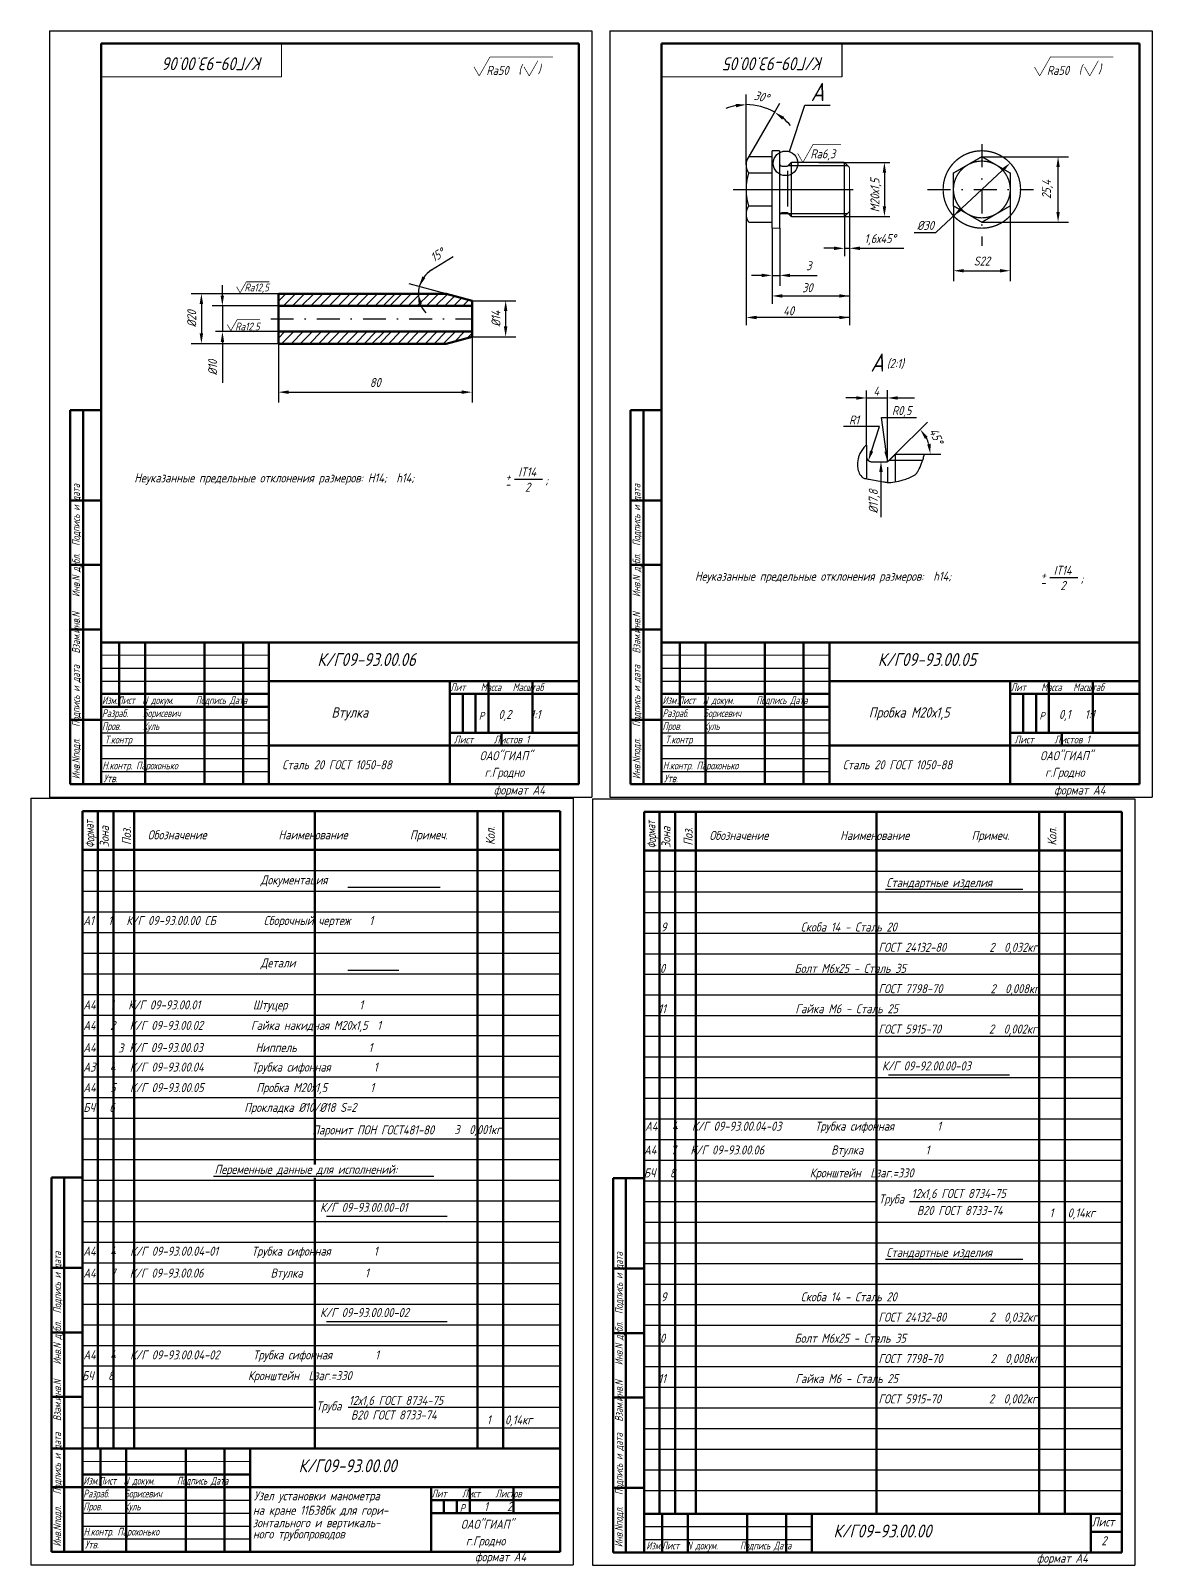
# Model space of a CAD drawing. Header units: inches. Extents: x 2365 to 4303, y 140 to 737.
# Drawn here: x 2365 to 2799, y 142 to 737 of the extents above; entities that cross this region are included whole.
import ezdxf

# ---------------------------------------------------------------- set-up
doc = ezdxf.new("R2010")
doc.units = ezdxf.units.IN
doc.header["$LTSCALE"] = 0.7
doc.header["$MEASUREMENT"] = 0
doc.linetypes.add('DASHDOT', pattern=[25.4, 12.7, -6.35, 0, -6.35])
doc.styles.add('ROMANC', font='romanc', dxfattribs={"width": 0.8, "oblique": 15, "height": 3.5})
doc.styles.get("Standard").update_dxf_attribs({"font": 'romand.shx', "width": 0.8, "oblique": 15, "height": 3.5})
doc.dimstyles.get("Standard").update_dxf_attribs({"dimtxt": 3.5, "dimasz": 4, "dimexe": 4, "dimexo": 0, "dimgap": 2, "dimtad": 1, "dimdec": 0, "dimdsep": 46, "dimtxsty": 'Standard', "dimcen": 0.09, "dimadec": 0, "dimazin": 0, "dimtfac": 1, "dimtdec": 0, "dimtmove": 0, "dimatfit": 3, "dimfxl": 0, "dimtolj": 1, "dimtzin": 0, "dimlwd": 25, "dimlwe": 25, "dimarcsym": 0})

# ---------------------------------------------------------------- blocks, each defined once
blk = doc.blocks.new('*D127')
at = {"color": 0, "lineweight": 25}
for p, q in [((2519.76, 643.92), (2528.16, 649.1)), ((2525.44, 634.7), (2511.12, 638.54))]:
    blk.add_line(p, q, dxfattribs=at)
for start, end in [(121.66195, 165), (122.44358, 143.72179), (165, 180), (201.27821, 222.55642)]:
    blk.add_arc((2525.44, 634.7), 10.83, start, end, dxfattribs=at)
for points in [[(2517.31, 640.82), (2516.11, 641.4), (2514.98, 637.5)], [(2514.69, 630.65), (2516, 630.89), (2514.61, 634.7)]]:
    blk.add_solid(points, dxfattribs=at)
at = {"layer": 'DEFPOINTS', "color": 0, "lineweight": 25}
for p in [(2460.44, 634.7), (2514.65, 635.64), (2525.44, 634.7), (2525.44, 634.7), (2535.44, 632.02)]:
    blk.add_point(p, dxfattribs=at)
at = {"color": 0, "lineweight": 25, "insert": (2521.99, 649.7), "char_height": 3.5, "attachment_point": 5, "rotation": 31.66195}
blk.add_mtext('\\A1;15°', dxfattribs=at)
blk = doc.blocks.new('*D128')
at = {"color": 0, "lineweight": 25}
for p, q in [((2535.44, 632.02), (2552.42, 632.02)), ((2548.42, 628.02), (2548.42, 622.03)), ((2535.44, 618.03), (2552.42, 618.03))]:
    blk.add_line(p, q, dxfattribs=at)
for points in [[(2547.76, 628.02), (2549.09, 628.02), (2548.42, 632.02)], [(2547.76, 622.03), (2549.09, 622.03), (2548.42, 618.03)]]:
    blk.add_solid(points, dxfattribs=at)
at = {"layer": 'DEFPOINTS', "color": 0, "lineweight": 25}
for p in [(2535.44, 632.02), (2535.44, 618.03), (2548.42, 618.03)]:
    blk.add_point(p, dxfattribs=at)
at = {"color": 0, "lineweight": 25, "insert": (2544.67, 625.02), "char_height": 3.5, "attachment_point": 5, "rotation": 90}
blk.add_mtext('\\A1;%%C14', dxfattribs=at)
blk = doc.blocks.new('*D117')
at = {"color": 0, "lineweight": 25}
for p, q in [((2460.44, 615.35), (2460.44, 592.58)), ((2535.44, 618.03), (2535.44, 592.58)), ((2464.44, 596.58), (2531.44, 596.58))]:
    blk.add_line(p, q, dxfattribs=at)
for points in [[(2464.44, 597.25), (2464.44, 595.91), (2460.44, 596.58)], [(2531.44, 597.25), (2531.44, 595.91), (2535.44, 596.58)]]:
    blk.add_solid(points, dxfattribs=at)
at = {"layer": 'DEFPOINTS', "color": 0, "lineweight": 25}
for p in [(2460.44, 615.35), (2535.44, 618.03), (2535.44, 596.58)]:
    blk.add_point(p, dxfattribs=at)
at = {"color": 0, "lineweight": 25, "insert": (2497.94, 600.33), "char_height": 3.5, "attachment_point": 5}
blk.add_mtext('\\A1;80', dxfattribs=at)
blk = doc.blocks.new('*D129')
at = {"color": 0, "lineweight": 25}
for p, q in [((2651.57, 660.12), (2651.57, 637.82)), ((2654.57, 660.12), (2654.57, 637.82)), ((2647.57, 641.82), (2643.57, 641.82)), ((2651.57, 641.82), (2654.57, 641.82)), ((2658.57, 641.82), (2669.06, 641.82))]:
    blk.add_line(p, q, dxfattribs=at)
for points in [[(2647.57, 642.49), (2647.57, 641.16), (2651.57, 641.82)], [(2658.57, 642.49), (2658.57, 641.16), (2654.57, 641.82)]]:
    blk.add_solid(points, dxfattribs=at)
at = {"layer": 'DEFPOINTS', "color": 0, "lineweight": 25}
for p in [(2651.57, 660.12), (2654.57, 660.12), (2654.57, 641.82)]:
    blk.add_point(p, dxfattribs=at)
at = {"color": 0, "insert": (2665.81, 645.57), "char_height": 3.5, "attachment_point": 5}
blk.add_mtext('\\A1;3', dxfattribs=at)
blk = doc.blocks.new('*D130')
at = {"color": 0, "lineweight": 25}
for p, q in [((2641.57, 704.16), (2641.57, 711.98)), ((2650.84, 701.99), (2654.59, 708.5))]:
    blk.add_line(p, q, dxfattribs=at)
for start, end in [(100.38825, 110.77649), (60.05932, 90), (39.28283, 49.67108)]:
    blk.add_arc((2641.57, 685.89), 22.09, start, end, dxfattribs=at)
for points in [[(2637.52, 708.29), (2637.64, 706.96), (2641.57, 707.98)], [(2655.48, 702.19), (2656.25, 703.28), (2652.59, 705.04)]]:
    blk.add_solid(points, dxfattribs=at)
at = {"layer": 'DEFPOINTS', "color": 0, "lineweight": 25}
for p in [(2641.57, 704.16), (2649.11, 706.66), (2650.84, 701.99), (2641.57, 684.65), (2641.85, 686.38)]:
    blk.add_point(p, dxfattribs=at)
at = {"color": 0, "insert": (2647.46, 711.05), "char_height": 3.5, "attachment_point": 5, "rotation": 346.81121}
blk.add_mtext('\\A1;30°', dxfattribs=at)
blk = doc.blocks.new('*D131')
at = {"color": 0, "lineweight": 25}
for p, q in [((2721.81, 668.77), (2721.81, 639.63)), ((2743.81, 668.77), (2743.81, 639.63)), ((2725.81, 643.63), (2739.81, 643.63))]:
    blk.add_line(p, q, dxfattribs=at)
for points in [[(2725.81, 644.29), (2725.81, 642.96), (2721.81, 643.63)], [(2739.81, 644.29), (2739.81, 642.96), (2743.81, 643.63)]]:
    blk.add_solid(points, dxfattribs=at)
at = {"layer": 'DEFPOINTS', "color": 0, "lineweight": 25}
for p in [(2721.81, 668.77), (2743.81, 668.77), (2743.81, 643.63)]:
    blk.add_point(p, dxfattribs=at)
at = {"color": 0, "insert": (2732.81, 647.38), "char_height": 3.5, "attachment_point": 5}
blk.add_mtext('\\A1;S22', dxfattribs=at)
blk = doc.blocks.new('*D132')
at = {"color": 0, "lineweight": 25}
for p, q in [((2699.29, 572.54), (2711.81, 584.9)), ((2710.58, 572.54), (2716.89, 572.54))]:
    blk.add_line(p, q, dxfattribs=at)
blk.add_arc((2699.29, 572.54), 13.59, 16.92098, 27.71906, dxfattribs=at)
for points in [[(2710.79, 578.46), (2711.87, 579.25), (2708.97, 582.09)], [(2712.96, 576.59), (2711.64, 576.39), (2712.89, 572.54)]]:
    blk.add_solid(points, dxfattribs=at)
at = {"layer": 'DEFPOINTS', "color": 0, "lineweight": 25}
for p in [(2699.29, 572.54), (2699.29, 572.54), (2710.58, 572.54), (2712.43, 576.03), (2696.55, 569.82)]:
    blk.add_point(p, dxfattribs=at)
at = {"color": 0, "insert": (2715.17, 579.52), "char_height": 3.5, "attachment_point": 5, "rotation": 293.74657}
blk.add_mtext('\\A1;45°', dxfattribs=at)
blk = doc.blocks.new('*D133')
at = {"color": 0, "lineweight": 25}
for p, q in [((2732.81, 687.82), (2766.33, 687.82)), ((2762.33, 666.42), (2762.33, 683.82)), ((2732.81, 662.42), (2766.33, 662.42))]:
    blk.add_line(p, q, dxfattribs=at)
for points in [[(2761.67, 683.82), (2763, 683.82), (2762.33, 687.82)], [(2761.67, 666.42), (2763, 666.42), (2762.33, 662.42)]]:
    blk.add_solid(points, dxfattribs=at)
at = {"layer": 'DEFPOINTS', "color": 0, "lineweight": 25}
for p in [(2732.81, 687.82), (2762.33, 687.82), (2732.81, 662.42)]:
    blk.add_point(p, dxfattribs=at)
at = {"color": 0, "insert": (2758.25, 675.12), "char_height": 3.5, "attachment_point": 5, "rotation": 90}
blk.add_mtext('\\A1;25,4', dxfattribs=at)

msp = doc.modelspace()

# ---------------------------------------------------------------- linework, layer by layer
for p, q in [((2371.78, 736.64), (2371.78, 439.64)), ((2371.78, 736.64), (2581.78, 736.64)), ((2581.78, 736.64), (2581.78, 439.64)), ((2588.81, 736.64), (2588.81, 439.64)), ((2588.81, 736.64), (2798.81, 736.64)), ((2798.81, 736.64), (2798.81, 439.64)), ((2658.31, 689.77), (2664.22, 707.75)), ((2664.22, 707.75), (2674.09, 707.75)), ((2641.57, 684.65), (2641.57, 704.16)), ((2641.85, 686.38), (2650.84, 701.99)), ((2657.87, 684.42), (2680.78, 684.42)), ((2642.5, 668.77), (2651.57, 668.77)), ((2642.57, 662.42), (2651.57, 662.42)), ((2654.57, 665.82), (2680.78, 665.82)), ((2706.62, 658.43), (2714.96, 658.43)), ((2688.16, 576.03), (2688.16, 597.26)), ((2693.24, 583.29), (2679.22, 583.29)), ((2690.12, 573.77), (2693.24, 583.29)), ((2693.98, 586.78), (2707.53, 586.78)), ((2695.73, 573.59), (2693.98, 586.78)), ((2693.75, 565.67), (2693.75, 548.16)), ((2696.26, 567.52), (2696.26, 561.6)), ((2696.97, 570.24), (2709.9, 570.24)), ((2364.52, 439.24), (2364.52, 142.24)), ((2364.52, 439.24), (2574.52, 439.24)), ((2371.78, 439.64), (2581.78, 439.64)), ((2574.52, 439.24), (2574.52, 142.24)), ((2582, 439.01), (2582, 142.01)), ((2582, 439.01), (2792, 439.01)), ((2588.81, 439.64), (2798.81, 439.64)), ((2792, 439.01), (2792, 142.01)), ((2364.52, 142.24), (2574.52, 142.24)), ((2582, 142.01), (2792, 142.01))]:
    msp.add_line(p, q)
at = {"lineweight": 50}
for p, q in [((2391.78, 731.64), (2391.78, 444.64)), ((2391.78, 731.64), (2576.78, 731.64)), ((2576.78, 731.64), (2576.78, 444.64)), ((2608.81, 731.64), (2608.81, 444.64)), ((2608.81, 731.64), (2793.81, 731.64)), ((2793.81, 731.64), (2793.81, 444.64)), ((2460.44, 634.7), (2460.44, 615.35)), ((2525.44, 634.7), (2460.44, 634.7)), ((2535.44, 632.02), (2525.44, 634.7)), ((2460.44, 630.03), (2535.44, 630.03)), ((2460.44, 620.03), (2535.44, 620.03)), ((2525.44, 615.35), (2460.44, 615.35)), ((2535.44, 618.03), (2525.44, 615.35)), ((2379.78, 589.64), (2379.78, 444.64)), ((2379.78, 589.64), (2391.78, 589.64)), ((2384.78, 589.64), (2384.78, 444.64)), ((2596.81, 589.64), (2596.81, 444.64)), ((2596.81, 589.64), (2608.81, 589.64)), ((2601.81, 589.64), (2601.81, 444.64)), ((2379.78, 554.64), (2391.78, 554.64)), ((2596.81, 554.64), (2608.81, 554.64)), ((2379.78, 529.64), (2391.78, 529.64)), ((2596.81, 529.64), (2608.81, 529.64)), ((2379.78, 504.64), (2391.78, 504.64)), ((2391.78, 499.64), (2576.78, 499.64)), ((2398.78, 499.64), (2398.78, 474.64)), ((2408.78, 499.64), (2408.78, 444.64)), ((2431.78, 499.64), (2431.78, 444.64)), ((2446.78, 499.64), (2446.78, 444.64)), ((2456.78, 499.64), (2456.78, 444.64)), ((2596.81, 504.64), (2608.81, 504.64)), ((2608.81, 499.64), (2793.81, 499.64)), ((2615.81, 499.64), (2615.81, 474.64)), ((2625.81, 499.64), (2625.81, 444.64)), ((2648.81, 499.64), (2648.81, 444.64)), ((2663.81, 499.64), (2663.81, 444.64)), ((2673.81, 499.64), (2673.81, 444.64)), ((2526.78, 484.64), (2526.78, 444.64)), ((2541.78, 484.64), (2541.78, 464.64)), ((2558.78, 484.64), (2558.78, 464.64)), ((2743.81, 484.64), (2743.81, 444.64)), ((2758.81, 484.64), (2758.81, 464.64)), ((2775.81, 484.64), (2775.81, 464.64)), ((2391.78, 479.64), (2456.78, 479.64)), ((2526.78, 479.64), (2576.78, 479.64)), ((2531.78, 479.64), (2531.78, 464.64)), ((2536.78, 479.64), (2536.78, 464.64)), ((2608.81, 479.64), (2673.81, 479.64)), ((2743.81, 479.64), (2793.81, 479.64)), ((2748.81, 479.64), (2748.81, 464.64)), ((2753.81, 479.64), (2753.81, 464.64)), ((2391.78, 474.64), (2456.78, 474.64)), ((2608.81, 474.64), (2673.81, 474.64)), ((2379.78, 469.64), (2391.78, 469.64)), ((2526.78, 464.64), (2576.78, 464.64)), ((2546.78, 464.64), (2546.78, 459.64)), ((2596.81, 469.64), (2608.81, 469.64)), ((2743.81, 464.64), (2793.81, 464.64)), ((2763.81, 464.64), (2763.81, 459.64)), ((2379.78, 444.64), (2576.78, 444.64)), ((2596.81, 444.64), (2793.81, 444.64)), ((2384.52, 434.24), (2384.52, 147.24)), ((2384.52, 434.24), (2569.52, 434.24)), ((2384.52, 434.24), (2384.52, 195.24)), ((2384.52, 434.24), (2569.52, 434.24)), ((2390.52, 434.24), (2390.52, 187.24)), ((2396.52, 434.24), (2396.52, 187.24)), ((2404.52, 434.24), (2404.52, 187.24)), ((2474.52, 434.24), (2474.52, 323.24)), ((2537.52, 434.24), (2537.52, 187.24)), ((2547.52, 434.24), (2547.52, 187.24)), ((2569.52, 434.24), (2569.52, 147.24)), ((2602, 434.01), (2602, 147.01)), ((2602, 434.01), (2787, 434.01)), ((2602, 434.01), (2787, 434.01)), ((2602, 434.01), (2602, 195.01)), ((2602, 434.01), (2787, 434.01)), ((2608, 434.01), (2608, 162.01)), ((2614, 434.01), (2614, 162.01)), ((2622, 434.01), (2622, 162.01)), ((2692, 434.01), (2692, 323.01)), ((2755, 434.01), (2755, 162.01)), ((2765, 434.01), (2765, 162.01)), ((2787, 434.01), (2787, 147.01)), ((2384.52, 419.24), (2569.52, 419.24)), ((2602, 419.01), (2787, 419.01)), ((2474.52, 322.71), (2474.52, 297.37)), ((2692, 322.47), (2692, 162.01)), ((2372.52, 292.24), (2372.52, 147.24)), ((2372.52, 292.24), (2384.52, 292.24)), ((2377.52, 292.24), (2377.52, 147.24)), ((2474.52, 292.15), (2474.52, 187.24)), ((2590, 292.01), (2590, 147.01)), ((2590, 292.01), (2602, 292.01)), ((2595, 292.01), (2595, 147.01)), ((2372.52, 257.24), (2384.52, 257.24)), ((2590, 257.01), (2602, 257.01)), ((2372.52, 232.24), (2384.52, 232.24)), ((2590, 232.01), (2602, 232.01)), ((2372.52, 207.24), (2384.52, 207.24)), ((2590, 207.01), (2602, 207.01)), ((2372.52, 187.24), (2569.52, 187.24)), ((2384.52, 187.24), (2569.52, 187.24)), ((2391.52, 187.24), (2391.52, 172.24)), ((2401.52, 187.24), (2401.52, 147.24)), ((2424.52, 187.24), (2424.52, 147.24)), ((2439.52, 187.24), (2439.52, 147.24)), ((2449.52, 187.24), (2449.52, 147.24)), ((2384.52, 177.24), (2449.52, 177.24)), ((2372.52, 172.24), (2384.52, 172.24)), ((2384.52, 172.24), (2449.52, 172.24)), ((2519.52, 172.24), (2519.52, 147.24)), ((2519.52, 167.24), (2569.52, 167.24)), ((2524.52, 167.24), (2524.52, 162.24)), ((2529.52, 167.24), (2529.52, 162.24)), ((2534.52, 172.24), (2534.52, 162.24)), ((2551.52, 172.24), (2551.52, 162.24)), ((2590, 172.01), (2602, 172.01)), ((2519.52, 162.24), (2569.52, 162.24)), ((2609, 162.01), (2609, 147.01)), ((2619, 162.01), (2619, 147.01)), ((2642, 162.01), (2642, 147.01)), ((2657, 162.01), (2657, 147.01)), ((2667, 162.01), (2667, 147.01)), ((2775, 162.01), (2775, 147.01)), ((2372.52, 147.24), (2569.52, 147.24)), ((2590, 147.01), (2787, 147.01))]:
    msp.add_line(p, q, dxfattribs=at)
at = {"linetype": 'DASHDOT'}
for p, q in [((2732.81, 692.63), (2732.81, 653.23)), ((2711.82, 675.12), (2752.86, 675.12)), ((2457.44, 625.03), (2535.44, 625.03))]:
    msp.add_line(p, q, dxfattribs=at)
at = {"color": 0, "linetype": 'ByBlock'}
for p, q in [((2669.63, 685.62), (2697.22, 685.62)), ((2695.08, 681.62), (2695.08, 668.62)), ((2740.85, 682.63), (2714.96, 658.43)), ((2641.57, 675.05), (2641.57, 622.52)), ((2681.57, 675.12), (2681.57, 622.58)), ((2651.57, 660.05), (2651.57, 630.87)), ((2669.63, 664.62), (2697.22, 664.62)), ((2679.57, 664.62), (2679.57, 649.32)), ((2675.57, 652.32), (2671.57, 652.32)), ((2679.57, 652.32), (2681.57, 652.32)), ((2685.57, 652.32), (2689.57, 652.32)), ((2689.57, 652.32), (2702.58, 652.32)), ((2655.57, 633.87), (2681.57, 633.87)), ((2681.57, 625.52), (2645.57, 625.52)), ((2696.26, 569.62), (2696.26, 597.33)), ((2684.16, 594.33), (2680.16, 594.33)), ((2688.16, 594.33), (2696.26, 594.33)), ((2700.26, 594.33), (2704.26, 594.33)), ((2704.26, 594.33), (2706.71, 594.33))]:
    msp.add_line(p, q, dxfattribs=at)
at = {"lineweight": 25}
for p, q in [((2657.57, 682.33), (2657.57, 668.51)), ((2438.72, 634.03), (2438.72, 638.03)), ((2460.44, 634.7), (2426.61, 634.7)), ((2430.61, 630.7), (2430.61, 619.35)), ((2460.44, 631.86), (2463.28, 634.7)), ((2462.36, 630.03), (2467.03, 634.7)), ((2465.9, 630.03), (2470.45, 634.58)), ((2469.43, 630.03), (2474.11, 634.7)), ((2472.97, 630.03), (2477.64, 634.7)), ((2476.5, 630.03), (2481.18, 634.7)), ((2480.04, 630.03), (2484.71, 634.7)), ((2483.58, 630.03), (2488.25, 634.7)), ((2487.11, 630.03), (2491.49, 634.41)), ((2490.65, 630.03), (2495.32, 634.7)), ((2494.18, 630.03), (2498.85, 634.7)), ((2497.87, 630.03), (2502.54, 634.7)), ((2500.97, 630.03), (2505.64, 634.7)), ((2503.61, 630.03), (2508.28, 634.7)), ((2507.15, 630.03), (2511.82, 634.7)), ((2510.68, 630.03), (2515.36, 634.7)), ((2514.22, 630.03), (2518.89, 634.7)), ((2517.75, 630.03), (2522.43, 634.7)), ((2521.29, 630.03), (2525.85, 634.59)), ((2524.82, 630.03), (2528.64, 633.84)), ((2528.36, 630.03), (2531.43, 633.1)), ((2531.9, 630.03), (2534.22, 632.35)), ((2460.44, 630.03), (2434.72, 630.03)), ((2438.72, 630.03), (2438.72, 620.03)), ((2470.41, 630.03), (2468.41, 630.03)), ((2535.43, 630.03), (2535.44, 630.04)), ((2460.44, 620.03), (2436.01, 620.03)), ((2460.44, 617.53), (2462.94, 620.03)), ((2461.69, 615.35), (2466.37, 620.03)), ((2465.36, 615.35), (2470.04, 620.03)), ((2466.44, 619.97), (2466.5, 620.03)), ((2470.41, 620.03), (2466.44, 620.03)), ((2468.9, 615.35), (2473.58, 620.03)), ((2472.43, 615.35), (2477.11, 620.03)), ((2475.97, 615.35), (2480.65, 620.03)), ((2479.5, 615.35), (2484.18, 620.03)), ((2483.04, 615.35), (2487.72, 620.03)), ((2486.57, 615.35), (2491.25, 620.03)), ((2490.11, 615.35), (2494.79, 620.03)), ((2493.64, 615.35), (2498.32, 620.03)), ((2496.67, 615.27), (2501.35, 619.95)), ((2499.54, 615.35), (2504.22, 620.03)), ((2500.41, 619.76), (2500.68, 620.03)), ((2503.07, 615.35), (2507.75, 620.03)), ((2506.61, 615.35), (2511.29, 620.03)), ((2510.15, 615.35), (2514.82, 620.03)), ((2513.68, 615.35), (2518.36, 620.03)), ((2517.22, 615.35), (2521.9, 620.03)), ((2520.75, 615.35), (2525.43, 620.03)), ((2524.29, 615.35), (2528.97, 620.03)), ((2528.69, 616.22), (2532.5, 620.03)), ((2533.52, 617.51), (2535.44, 619.43)), ((2460.44, 615.35), (2426.61, 615.35)), ((2438.72, 616.03), (2438.72, 600.2)), ((2551.88, 562.87), (2562.71, 562.87)), ((2759.19, 524.77), (2770.02, 524.77)), ((2391.78, 489.64), (2456.78, 489.64)), ((2608.81, 489.64), (2673.81, 489.64)), ((2391.78, 484.64), (2456.78, 484.64)), ((2608.81, 484.64), (2673.81, 484.64)), ((2391.78, 469.64), (2456.78, 469.64)), ((2391.78, 464.64), (2456.78, 464.64)), ((2608.81, 469.64), (2673.81, 469.64)), ((2608.81, 464.64), (2673.81, 464.64)), ((2391.78, 459.64), (2456.78, 459.64)), ((2608.81, 459.64), (2673.81, 459.64)), ((2391.78, 454.64), (2456.78, 454.64)), ((2608.81, 454.64), (2673.81, 454.64)), ((2391.78, 449.64), (2456.78, 449.64)), ((2608.81, 449.64), (2673.81, 449.64)), ((2384.52, 434.24), (2569.52, 434.24)), ((2602, 434.01), (2787, 434.01)), ((2384.52, 411.24), (2569.52, 411.24)), ((2602, 411.01), (2787, 411.01)), ((2487.3, 404.84), (2523.02, 404.84)), ((2384.52, 403.24), (2569.52, 403.24)), ((2602, 403.01), (2787, 403.01)), ((2695.45, 403.98), (2748.7, 403.98)), ((2384.52, 395.24), (2569.52, 395.24)), ((2602, 395.01), (2787, 395.01)), ((2384.52, 387.24), (2569.52, 387.24)), ((2602, 387.01), (2787, 387.01)), ((2384.52, 379.24), (2569.52, 379.24)), ((2602, 379.01), (2787, 379.01)), ((2384.52, 371.24), (2569.52, 371.24)), ((2487.3, 372.68), (2507.07, 372.68)), ((2602, 371.01), (2787, 371.01)), ((2384.52, 363.24), (2569.52, 363.24)), ((2602, 363.01), (2787, 363.01)), ((2384.52, 355.24), (2569.52, 355.24)), ((2602, 355.01), (2787, 355.01)), ((2384.52, 347.24), (2569.52, 347.24)), ((2602, 347.01), (2787, 347.01)), ((2384.52, 339.24), (2569.52, 339.24)), ((2602, 339.01), (2787, 339.01)), ((2384.52, 331.24), (2569.52, 331.24)), ((2602, 331.01), (2787, 331.01)), ((2696.68, 332.08), (2743.47, 332.08)), ((2384.52, 323.24), (2569.52, 323.24)), ((2602, 323.01), (2787, 323.01)), ((2384.52, 315.24), (2569.52, 315.24)), ((2602, 315.01), (2787, 315.01)), ((2384.52, 307.24), (2569.52, 307.24)), ((2602, 307.01), (2787, 307.01)), ((2384.52, 299.24), (2569.52, 299.24)), ((2602, 299.01), (2787, 299.01)), ((2435.34, 292.84), (2520.57, 292.84)), ((2384.52, 291.24), (2569.52, 291.24)), ((2602, 291.01), (2787, 291.01)), ((2384.52, 283.24), (2569.52, 283.24)), ((2602, 283.01), (2692.17, 283.01)), ((2704.84, 283.01), (2787, 283.01)), ((2384.52, 275.24), (2569.52, 275.24)), ((2479.05, 277.28), (2525.84, 277.28)), ((2602, 275.01), (2787, 275.01)), ((2384.52, 267.24), (2569.52, 267.24)), ((2602, 267.01), (2787, 267.01)), ((2384.52, 259.24), (2569.52, 259.24)), ((2602, 259.01), (2787, 259.01)), ((2695.45, 260.68), (2748.7, 260.68)), ((2384.52, 251.24), (2569.52, 251.24)), ((2602, 251.01), (2787, 251.01)), ((2384.52, 243.24), (2569.52, 243.24)), ((2602, 243.01), (2787, 243.01)), ((2384.52, 235.24), (2569.52, 235.24)), ((2479.05, 236.51), (2525.84, 236.51)), ((2602, 235.01), (2787, 235.01)), ((2384.52, 227.24), (2569.52, 227.24)), ((2602, 227.01), (2787, 227.01)), ((2384.52, 219.24), (2569.52, 219.24)), ((2602, 219.01), (2787, 219.01)), ((2384.52, 211.24), (2569.52, 211.24)), ((2602, 211.01), (2787, 211.01)), ((2384.52, 203.24), (2473.91, 203.24)), ((2487.39, 203.24), (2569.52, 203.24)), ((2602, 203.01), (2787, 203.01)), ((2384.52, 195.24), (2569.52, 195.24)), ((2602, 195.01), (2787, 195.01)), ((2602, 187.01), (2787, 187.01)), ((2602, 179.01), (2787, 179.01)), ((2384.52, 177.24), (2449.52, 177.24)), ((2384.52, 172.24), (2449.52, 172.24)), ((2384.52, 167.24), (2449.52, 167.24)), ((2602, 171.01), (2787, 171.01)), ((2384.52, 162.24), (2449.52, 162.24)), ((2602, 162.01), (2667, 162.01)), ((2384.52, 157.24), (2449.52, 157.24)), ((2602, 157.01), (2667, 157.01)), ((2384.52, 152.24), (2449.52, 152.24)), ((2602, 152.01), (2667, 152.01)), ((2384.52, 142.24), (2449.52, 142.24))]:
    msp.add_line(p, q, dxfattribs=at)
at = {"linetype": 'Continuous'}
msp.add_line((2636.49, 675.12), (2683.03, 675.12), dxfattribs=at)
at = {"linetype": 'Continuous', "lineweight": 50}
msp.add_line((2535.44, 632.03), (2535.44, 618.03), dxfattribs=at)
at = {"lineweight": 15}
for p, q in [((2391.78, 494.64), (2456.78, 494.64)), ((2608.81, 494.64), (2673.81, 494.64)), ((2384.52, 182.24), (2449.52, 182.24))]:
    msp.add_line(p, q, dxfattribs=at)
at = {"color": 1, "lineweight": 50}
for p, q in [((2456.78, 484.64), (2576.78, 484.64)), ((2673.81, 484.64), (2793.81, 484.64)), ((2456.78, 459.64), (2576.78, 459.64)), ((2673.81, 459.64), (2793.81, 459.64)), ((2449.52, 172.24), (2569.52, 172.24)), ((2602, 162.01), (2787, 162.01)), ((2775, 155.01), (2787, 155.01))]:
    msp.add_line(p, q, dxfattribs=at)
for points, const_width in [([(2461.63, 718.76), (2461.63, 731.76)], 0.5), ([(2678.66, 718.76), (2678.66, 731.76)], 0.5), ([(2538.18, 719.12), (2542.35, 726.46)], 0.25), ([(2542.35, 726.46), (2566.71, 726.46)], 0.3), ([(2755.21, 719.12), (2759.38, 726.46)], 0.25), ([(2759.38, 726.46), (2783.74, 726.46)], 0.3), ([(2536.15, 722.62), (2538.18, 719.12)], 0.25), ([(2555.52, 722.62), (2557.56, 719.12)], 0.25), ([(2557.56, 719.12), (2560.9, 725)], 0.25), ([(2753.18, 722.62), (2755.21, 719.12)], 0.25), ([(2772.56, 722.62), (2774.59, 719.12)], 0.25), ([(2774.59, 719.12), (2777.93, 725)], 0.25), ([(2391.63, 718.76), (2461.63, 718.76)], 0.5), ([(2608.66, 718.76), (2678.66, 718.76)], 0.5), ([(2651.57, 690.12), (2654.57, 690.12)], 0.5), ([(2651.57, 690.12), (2651.57, 660.12)], 0.5), ([(2654.57, 690.12), (2654.57, 675.12)], 0.5), ([(2663.51, 685.6), (2667.48, 692.6)], 0.25), ([(2667.48, 692.6), (2678.33, 692.6)], 0.25), ([(2641.57, 684.65), (2641.57, 675.12)], 0.5), ([(2642.57, 687.82), (2651.57, 687.82)], 0.5), ([(2655.57, 684.12), (2657.36, 684.12)], 0.5), ([(2657.71, 684.26), (2659.08, 685.62)], 0.5), ([(2659.08, 685.62), (2659.08, 664.62)], 0.5), ([(2659.08, 685.62), (2679.57, 685.62)], 0.5), ([(2661.48, 689.1), (2663.51, 685.6)], 0.25), ([(2679.57, 685.62), (2679.57, 664.62)], 0.5), ([(2679.57, 685.62), (2681.57, 683.65)], 0.5), ([(2681.57, 683.65), (2681.57, 666.59)], 0.5), ([(2642.5, 681.47), (2651.57, 681.47)], 0.5), ([(2641.57, 665.59), (2641.57, 675.12)], 0.5), ([(2654.57, 660.12), (2654.57, 675.12)], 0.5), ([(2642.5, 668.77), (2651.57, 668.77)], 0.5), ([(2655.57, 666.12), (2657.36, 666.12)], 0.5), ([(2657.71, 665.97), (2659.08, 664.62)], 0.5), ([(2679.57, 664.62), (2681.57, 666.59)], 0.5), ([(2642.57, 662.42), (2651.57, 662.42)], 0.5), ([(2651.57, 660.12), (2654.57, 660.12)], 0.5), ([(2651.57, 660.12), (2654.57, 660.12)], 0.5), ([(2659.08, 664.62), (2679.57, 664.62)], 0.5), ([(2444.2, 637.49), (2445.61, 635.08)], 0.25), ([(2445.61, 635.08), (2448.02, 639.33)], 0.25), ([(2448.02, 639.33), (2456.89, 639.33)], 0.3), ([(2442.02, 620.4), (2444.43, 624.64)], 0.25), ([(2444.43, 624.64), (2453.3, 624.64)], 0.3), ([(2440.62, 622.81), (2442.02, 620.4)], 0.25), ([(2688.26, 576.09), (2688.26, 563)], 0.5), ([(2696.55, 569.82), (2699.29, 572.54)], 0.5), ([(2699.29, 572.54), (2699.29, 561.81)], 0.5), ([(2699.29, 572.54), (2710.58, 572.54)], 0.5), ([(2690.26, 569.54), (2695.85, 569.54)], 0.5)]:
    msp.add_lwpolyline(points, dxfattribs=dict(const_width=const_width))
at = {"const_width": 0.5}
for points in [[(2747.81, 675.12, 1), (2717.81, 675.12, 1)], [(2642.57, 687.82, 0.317785), (2642.58, 681.47, 0.317785)], [(2654.57, 685.12, 0.414214), (2655.57, 684.12, 0.414214)], [(2657.36, 684.12, 0.198169), (2657.71, 684.26, 0.198169)], [(2743.81, 675.12, 1), (2721.81, 675.12, 1)], [(2642.5, 681.47, 0.147456), (2642.5, 668.77, 0.147456)], [(2747.81, 675.12, -1), (2717.81, 675.12, -1)], [(2743.81, 675.12, -1), (2721.81, 675.12, -1)], [(2642.57, 662.42, -0.317785), (2642.58, 668.77, -0.317785)], [(2654.57, 665.12, -0.414214), (2655.57, 666.12, -0.414214)], [(2657.36, 666.12, -0.198169), (2657.71, 665.97, -0.198169)], [(2688.26, 571.54, 0.414214), (2690.26, 569.54, 0.414214)], [(2695.85, 569.54, 0.19728), (2696.55, 569.82, 0.19728)]]:
    msp.add_lwpolyline(points, format="xyb", dxfattribs=at)
msp.add_lwpolyline([(2743.81, 681.47), (2732.81, 687.82), (2721.81, 681.47), (2721.81, 668.77), (2732.81, 662.42), (2743.81, 668.77)], close=True, dxfattribs=at)
msp.add_lwpolyline([(2688.26, 576.09, 0.003231), (2688.16, 576.03, 0.094601), (2686.81, 574.71, 0.016278), (2685.81, 573.15, 0.037071), (2685.44, 572.43, 0.036857), (2685.02, 571.14, 0.028084), (2684.68, 569.39, 0.064406), (2684.67, 567.65, 0.056558), (2685.14, 565.74, 0.093492), (2686.3, 563.78, 0.168657), (2687.42, 563.15, 0.003626), (2689.24, 562.83, -0.002546), (2691.83, 562.39, -0.001333), (2694.68, 561.88, 0.002687), (2696.1, 561.63, 0.067354), (2697.56, 561.58, 0.031243), (2700.66, 562.09, 0.021246), (2702.38, 562.55, 0.016989), (2704.47, 563.3, 0.036779), (2706.45, 564.26, 0.070611), (2707.36, 564.98, 0.071544), (2708.18, 566.12, 0.030859), (2709.49, 569.08, 0.00832), (2709.91, 570.29, 0.00664), (2710.4, 571.82, 0.028491), (2710.58, 572.54, 0.032293)], format="xyb")
msp.add_circle((2656.82, 685.24), 4.77)
at = {"color": 0, "linetype": 'ByBlock'}
for points in [[(2694.42, 681.62), (2695.75, 681.62), (2695.08, 685.62)], [(2741.3, 682.14), (2740.39, 683.11), (2743.77, 685.36)], [(2694.42, 668.62), (2695.75, 668.62), (2695.08, 664.62)], [(2725.23, 667.12), (2724.32, 668.09), (2721.85, 664.87)], [(2675.57, 652.99), (2675.57, 651.65), (2679.57, 652.32)], [(2685.57, 652.99), (2685.57, 651.65), (2681.57, 652.32)], [(2655.57, 634.53), (2655.57, 633.2), (2651.57, 633.87)], [(2677.57, 634.53), (2677.57, 633.2), (2681.57, 633.87)], [(2645.57, 626.18), (2645.57, 624.85), (2641.57, 625.52)], [(2677.57, 626.18), (2677.57, 624.85), (2681.57, 625.52)], [(2684.16, 594.99), (2684.16, 593.66), (2688.16, 594.33)], [(2700.26, 594.99), (2700.26, 593.66), (2696.26, 594.33)]]:
    msp.add_solid(points, dxfattribs=at)
at = {"lineweight": 25}
for points in [[(2429.94, 630.7), (2431.27, 630.7), (2430.61, 634.7)], [(2438.05, 634.03), (2439.38, 634.03), (2438.72, 630.03)], [(2429.94, 619.35), (2431.27, 619.35), (2430.61, 615.35)], [(2438.09, 616.03), (2439.42, 616.03), (2438.76, 620.03)]]:
    msp.add_solid(points, dxfattribs=at)
for points in [[(2690.75, 573.57), (2689.49, 573.98), (2688.87, 569.97)], [(2696.39, 573.68), (2695.07, 573.5), (2696.26, 569.62)], [(2693.08, 565.67), (2694.42, 565.67), (2693.75, 569.67)]]:
    msp.add_solid(points)
at = {"layer": 'DEFPOINTS', "color": 0, "linetype": 'ByBlock'}
for p in [(2654.57, 690.12), (2679.57, 685.62), (2743.77, 685.36), (2657.57, 682.33), (2641.57, 675.12), (2671.57, 675.12), (2671.57, 666.59), (2681.57, 666.59), (2651.57, 660.12), (2679.57, 664.62), (2679.57, 664.62), (2695.08, 664.62), (2721.85, 664.87), (2681.57, 652.32), (2671.57, 633.87), (2641.57, 625.52), (2696.26, 594.33)]:
    msp.add_point(p, dxfattribs=at)

# ---------------------------------------------------------------- texts
at = {"style": 'ROMANC', "oblique": 15, "width": 0.8}
for s, p in [('(', (2553.37, 719.94)), (')', (2560.87, 720.08)), ('(', (2770.41, 719.94)), (')', (2777.9, 720.08))]:
    msp.add_text(s, height=3.5, dxfattribs=at).set_placement(p)
at = {"lineweight": 25, "oblique": 15, "width": 0.8}
for s, p in [('Зона', (2394.77, 420.23)), ('Кол.', (2544.22, 421.13)), ('Зона', (2612.25, 420)), ('Поз.', (2403.33, 421.13)), ('Поз.', (2620.82, 420.89)), ('Кол.', (2761.71, 420.89))]:
    msp.add_text(s, height=3.5, rotation=90, dxfattribs=at).set_placement(p)
at = {"lineweight": 35, "char_height": 5, "width": 116.2188, "attachment_point": 1, "rotation": 180}
for s, insert in [('К/Г09-93.00.06 ', (2454.51, 721.34)), ('К/Г09-93.00.05 ', (2671.54, 721.34))]:
    msp.add_mtext(s, dxfattribs=dict(at, insert=insert))
at = {"lineweight": 25, "attachment_point": 1}
for s, insert, char_height, width in [('Ra50', (2540.97, 723), 3.5, 29.1251), ('Ra50', (2758, 723), 3.5, 29.1251), ('Ra6,3', (2666.42, 690.68), 3.5, 12.9576), ('%%C30', (2707.68, 662.95), 3.5, 9.7286), ('1,6х45%%D', (2687.36, 657.83), 3.5, 15.6621), ('Ra12,5', (2447.29, 638.66), 3, 25.3892), ('30', (2663.24, 638.81), 3.5, 10.8428), ('40', (2655.9, 629.86), 3.5, 11.3462), ('Ra12,5', (2443.71, 623.5), 3, 25.3892), ('(2:1)', (2696.02, 609.42), 3.5, 9.6709), ('4', (2690.84, 598.75), 3.5, 5.9425), ('R0,5', (2698, 591.2), 3.5, 6.2126), ('R1', (2681.39, 587.55), 3.5, 6.2126), (' Неуказанные предельные отклонения размеров: Н14;  h14; ', (2402.76, 565.1), 3.5, 158.004), ('IT14', (2553.32, 567.39), 3.5, 19.7907), ('-', (2548.18, 562.64), 3.5, 6.6548), ('+', (2548.41, 565.57), 3.5, 4.3989), ('2', (2555.94, 561.51), 3.5, 17.1446), (';', (2563.76, 564.23), 3.5, 9.0235), ('IT14', (2760.64, 529.3), 3.5, 19.7907), (' Неуказанные предельные отклонения размеров:  h14; ', (2619.87, 527), 3.5, 158.004), ('+', (2755.69, 527.48), 3.5, 4.3989), ('2', (2763.25, 523.42), 3.5, 17.1446), (';', (2771.08, 526.14), 3.5, 9.0235), ('-', (2755.47, 524.55), 3.5, 6.6548), ('{\\W0.7;Лит    Масса   Масштаб}', (2526.97, 483.75), 3, 48.3624), ('{\\W0.7;Лит    Масса   Масштаб}', (2744.01, 483.75), 3, 48.3624), ('{\\W0.6; Изм.Лист  N докум.      Подпись Дата\\P Разраб.    Борисевич\\P Пров.      Куль}', (2390.7, 478.69), 3, 75.9719), ('{\\W0.6; Изм.Лист  N докум.      Подпись Дата\\P Разраб.    Борисевич\\P Пров.      Куль}', (2607.73, 478.69), 3, 75.9719), ('Р', (2538.05, 472.68), 3, 4.7355), ('0,2    1:1', (2545.62, 473.47), 3.5, 30.5998), ('Р', (2755.09, 472.68), 3, 4.7355), ('0,1   1:1', (2762.66, 473.47), 3.5, 30.5998), ('{\\W0.7;Т.контр}', (2393.21, 463.44), 3, 65.7648), ('Лист     Листов 1', (2528.38, 463.51), 3, 49.4707), ('{\\W0.7;Т.контр}', (2610.24, 463.44), 3, 65.7648), ('Лист     Листов 1', (2745.42, 463.51), 3, 49.4707), ('{\\W0.7; Н.контр. Парохонько}', (2390.76, 453.42), 3, 40.546), ('Сталь 20 ГОСТ 1050-88', (2461.92, 453.96), 3.5, 67.3789), ('{\\W0.7; Н.контр. Парохонько}', (2607.8, 453.42), 3, 40.546), ('Сталь 20 ГОСТ 1050-88', (2678.95, 453.96), 3.5, 67.3789), ('{\\W0.7;Утв.     }', (2392.7, 448.43), 3, 39.2217), ('г.Гродно', (2540.27, 451.02), 3.5, 35.0627), ('{\\W0.7;Утв.     }', (2609.73, 448.43), 3, 39.2217), ('г.Гродно', (2757.31, 451.02), 3.5, 35.0627), ('формат А4', (2543.8, 444.16), 3.5, 32.7454), ('формат А4', (2760.83, 444.16), 3.5, 32.7454), (' Обозначение               Наименование             Примеч.', (2407.97, 426.8), 3.5, 160.8509), (' Обозначение               Наименование             Примеч.', (2625.45, 426.57), 3.5, 160.8509), ('                                     Документация               ', (2384.87, 409.34), 3.5, 191.907), ('Стандартные изделия', (2695.83, 408.31), 3.5, 117.5649), ('А1   1   К/Г 09-93.00.00 СБ          Сборочный чертеж    1', (2384.87, 393.6), 3.5, 191.907), ('        9                            Скоба 14 - Сталь 20', (2593.7, 391.09), 3.5, 194.5554), ('     ГОСТ 24132-80         2  0,032кг', (2683.49, 383.22), 3.5, 105.0633), ('                                     Детали               ', (2384.87, 377.18), 3.5, 191.907), ('       10                           Болт М6х25 - Сталь 35', (2593.7, 375.06), 3.5, 194.5554), ('     ГОСТ 7798-70          2  0,008кг', (2683.49, 367.19), 3.5, 105.0633), ('А4   1   К/Г 09-93.00.01           Штуцер               1', (2384.87, 360.91), 3.5, 191.907), ('        11                           Гайка М6 - Сталь 25', (2592.69, 359.42), 3.5, 194.5554), ('А4   2   К/Г 09-93.00.02          Гайка накидная М20х1,5  1', (2384.87, 352.98), 3.5, 191.907), ('     ГОСТ 5915-70          2  0,002кг', (2683.49, 351.56), 3.5, 105.0633), ('А4       К/Г 09-93.00.03           Ниппель               1', (2384.87, 344.38), 3.5, 191.907), ('3', (2398.36, 344.22), 3.5, 6.9117), ('А3   4   К/Г 09-93.00.04          Трубка сифонная         1', (2384.87, 336.82), 3.5, 191.907), ('  К/Г 09-92.00.00-03          ', (2690.46, 337.27), 3.5, 191.907), ('А4   5   К/Г 09-93.00.05           Пробка М20х1,5         1', (2384.87, 328.87), 3.5, 191.907), ('БЧ   6                           Прокладка %%C10/%%C18 S=2       ', (2384.87, 321.18), 3.5, 191.907), (' Паронит ПОН ГОСТ481-80', (2471.7, 312.47), 3.5, 101.7791), ('             3  0,001кг', (2504.4, 312.57), 3.5, 101.7791), ('А4   4   К/Г 09-93.00.04-03       Трубка сифонная         1', (2602.42, 313.91), 3.5, 191.907), ('А4   7   К/Г 09-93.00.06              Втулка             1', (2601.96, 304.69), 3.5, 191.907), ('Переменные данные для исполнений:', (2435.72, 297.18), 3.5, 117.5649), ('БЧ   8                            Кронштейн  Lзаг.=330       ', (2601.9, 295.82), 3.5, 191.907), ('Труба', (2692.95, 285.7), 3.5, 36.5786), ('12х1,6 ГОСТ 8734-75', (2705.61, 287.84), 3.5, 73.1572), ('  К/Г 09-93.00.00-01          ', (2472.84, 282.47), 3.5, 191.907), ('В20 ГОСТ 8733-74', (2707.66, 281.24), 3.5, 72.5735), ('1   0,14кг', (2759, 280.31), 3.5, 33.2304), ('А4   4   К/Г 09-93.00.04-01       Трубка сифонная         1', (2384.87, 265.48), 3.5, 191.907), ('Стандартные изделия', (2695.83, 265.01), 3.5, 117.5649), ('А4   7   К/Г 09-93.00.06              Втулка             1', (2384.87, 257), 3.5, 191.907), ('        9                            Скоба 14 - Сталь 20', (2593.7, 247.79), 3.5, 194.5554), ('  К/Г 09-93.00.00-02          ', (2472.84, 241.7), 3.5, 191.907), ('     ГОСТ 24132-80         2  0,032кг', (2683.49, 239.92), 3.5, 105.0633), ('       10                           Болт М6х25 - Сталь 35', (2593.7, 231.76), 3.5, 194.5554), ('А4   4   К/Г 09-93.00.04-02       Трубка сифонная         1', (2384.87, 225.29), 3.5, 191.907), ('     ГОСТ 7798-70          2  0,008кг', (2683.49, 223.88), 3.5, 105.0633), ('БЧ   8                            Кронштейн  Lзаг.=330       ', (2384.35, 217.25), 3.5, 191.907), ('        11                           Гайка М6 - Сталь 25', (2592.69, 216.11), 3.5, 194.5554), ('     ГОСТ 5915-70          2  0,002кг', (2683.49, 208.26), 3.5, 105.0633), ('Труба', (2475.08, 205.5), 3.5, 36.5786), ('12х1,6 ГОСТ 8734-75', (2487.73, 207.64), 3.5, 73.1572), ('В20 ГОСТ 8733-74', (2488.5, 202), 3.5, 72.5735), ('1   0,14кг', (2541.12, 200.11), 3.5, 33.2304), ('{\\W0.6; Изм.Лист  N докум.      Подпись Дата\\P Разраб.    Борисевич\\P Пров.      Куль}', (2383.44, 176.29), 3, 75.9719), ('{\\W0.7;Лит    Лист    Листов}', (2519.72, 171.35), 3, 48.3624), (' 1    2', (2538.21, 166.51), 3.5, 30.5998), ('Р', (2530.64, 165.71), 3, 4.7355), ('Лист', (2775.34, 160.59), 3.5, 7.3305), ('{\\W0.7; Н.контр. Парохонько}', (2383.5, 156.54), 3, 40.546), ('{\\W0.7;Утв.     }', (2385.44, 151.55), 3, 39.2217), ('г.Гродно', (2533.02, 153.21), 3.5, 35.0627), ('{\\W0.6; Изм.Лист  N докум.      Подпись Дата\\P }', (2601.45, 151.16), 3, 75.9719), ('2', (2779.11, 153.28), 3.5, 7.9648), ('формат А4', (2536.54, 147.04), 3.5, 32.7454), ('формат А4', (2754.02, 146.52), 3.5, 32.7454)]:
    msp.add_mtext(s, dxfattribs=dict(at, insert=insert, char_height=char_height, width=width))
at = {"lineweight": 35, "attachment_point": 1}
for s, insert, char_height, width in [('А', (2666.55, 716.4), 7, 25.8231), ('А ', (2689.67, 611.55), 7, 25.8231), ('К/Г09-93.00.06', (2475.51, 495.48), 5, 116.2188), ('К/Г09-93.00.05', (2692.54, 495.48), 5, 116.2188), ('ОАО"ГИАП"', (2538.36, 457.46), 3.5, 36.171), ('ОАО"ГИАП"', (2755.39, 457.46), 3.5, 36.171), ('К/Г09-93.00.00', (2468.25, 183.08), 5, 116.2188), ('Узел установки манометра', (2450.95, 170.68), 3.5, 67.1383), ('на кране 11Б38бк для гори-', (2450.56, 165.09), 3.5, 104.0344), ('зонтального и вертикаль-   ', (2450.47, 160.25), 3.5, 66.8617), ('ного трубопроводов', (2450.57, 155.9), 3.5, 67.7342), ('ОАО"ГИАП"', (2531.1, 159.66), 3.5, 36.171), ('К/Г09-93.00.00', (2675.34, 157.79), 5, 116.2188)]:
    msp.add_mtext(s, dxfattribs=dict(at, insert=insert, char_height=char_height, width=width))
at = {"lineweight": 25, "attachment_point": 1}
for s, insert, char_height, width, rotation in [('М20х1,5', (2689.65, 666.28), 3.5, 17.0085, 90), ('%%C17,8', (2689.04, 549.6), 3.5, 18.5917, 90), ('{\\W0.7; Инв.Nподл.   Подпись и дата   Взам.инв.N    Инв.N дубл.  Подпись и дата}', (2380.54, 445.16), 3, 144.2887, 90), ('{\\W0.7; Инв.Nподл.   Подпись и дата   Взам.инв.N    Инв.N дубл.  Подпись и дата}', (2597.57, 445.16), 3, 144.2887, 90), ('{\\W0.6;Формат}', (2385.88, 419.83), 3.5, 24.1201, 93.2058), ('{\\W0.6;Формат}', (2603.36, 419.59), 3.5, 24.1201, 93.2058), ('{\\W0.7; Инв.Nподл.   Подпись и дата   Взам.инв.N    Инв.N дубл.  Подпись и дата}', (2373.28, 147.76), 3, 144.2887, 90), ('{\\W0.7; Инв.Nподл.   Подпись и дата   Взам.инв.N    Инв.N дубл.  Подпись и дата}', (2590.76, 147.53), 3, 144.2887, 90)]:
    msp.add_mtext(s, dxfattribs=dict(at, insert=insert, char_height=char_height, width=width, rotation=rotation))
at = {"lineweight": 25, "char_height": 3.5, "attachment_point": 5, "rotation": 90}
for s, insert in [('\\A1;%%C20', (2426.86, 625.02)), ('\\A1;%%C10', (2434.97, 606.11))]:
    msp.add_mtext(s, dxfattribs=dict(at, insert=insert))
at = {"lineweight": 30, "char_height": 4, "width": 61.9449, "attachment_point": 1}
for s, insert in [('Втулка', (2480.97, 474.48)), ('Пробка М20х1,5', (2689.04, 474.48))]:
    msp.add_mtext(s, dxfattribs=dict(at, insert=insert))

# ---------------------------------------------------------------- dimensions: what is measured, and where the dimension line sits
for base, line1, line2, picture, middle in [((2649.11, 706.66), ((2641.57, 684.65), (2641.57, 704.16)), ((2641.85, 686.38), (2650.84, 701.99)), '*D130', (2646.61, 707.4)), ((2712.43, 576.03), ((2699.29, 572.54), (2710.58, 572.54)), ((2696.55, 569.82), (2699.29, 572.54)), '*D132', (2711.74, 578.01))]:
    dim = msp.add_angular_dim_2l(base=base, line1=line1, line2=line2, dimstyle='Standard')
    dim.commit()
    dim.dimension.update_dxf_attribs({"geometry": picture, "text_midpoint": middle, "dimtype": 162})
dim = msp.add_linear_dim(base=(2762.33, 687.82), p1=(2732.81, 662.42), p2=(2732.81, 687.82), angle=90, text='25,4', dimstyle='Standard')
dim.commit()
dim.dimension.update_dxf_attribs({"geometry": '*D133', "text_midpoint": (2758.25, 675.12)})
for base, p1, p2, text, picture, middle in [((2743.81, 643.63), (2721.81, 668.77), (2743.81, 668.77), 'S22', '*D131', (2732.81, 647.38)), ((2654.57, 641.82), (2651.57, 660.12), (2654.57, 660.12), '3', '*D129', (2665.81, 645.57))]:
    dim = msp.add_linear_dim(base=base, p1=p1, p2=p2, text=text, dimstyle='Standard')
    dim.commit()
    dim.dimension.update_dxf_attribs({"geometry": picture, "text_midpoint": middle})
at = {"lineweight": 25}
dim = msp.add_angular_dim_2l(base=(2514.65, 635.64), line1=((2525.44, 634.7), (2460.44, 634.7)), line2=((2535.44, 632.02), (2525.44, 634.7)), dimstyle='Standard', dxfattribs=at)
dim.commit()
dim.dimension.update_dxf_attribs({"geometry": '*D127', "text_midpoint": (2521.99, 649.7)})
dim = msp.add_linear_dim(base=(2548.42, 618.03), p1=(2535.44, 632.02), p2=(2535.44, 618.03), angle=90, text='%%C14', dimstyle='Standard', dxfattribs=at)
dim.commit()
dim.dimension.update_dxf_attribs({"geometry": '*D128', "text_midpoint": (2544.67, 625.02)})
dim = msp.add_linear_dim(base=(2535.44, 596.58), p1=(2460.44, 615.35), p2=(2535.44, 618.03), text='80', dimstyle='Standard', dxfattribs=at)
dim.commit()
dim.dimension.update_dxf_attribs({"geometry": '*D117', "text_midpoint": (2497.94, 600.33)})

doc.saveas('drawing.dxf')
